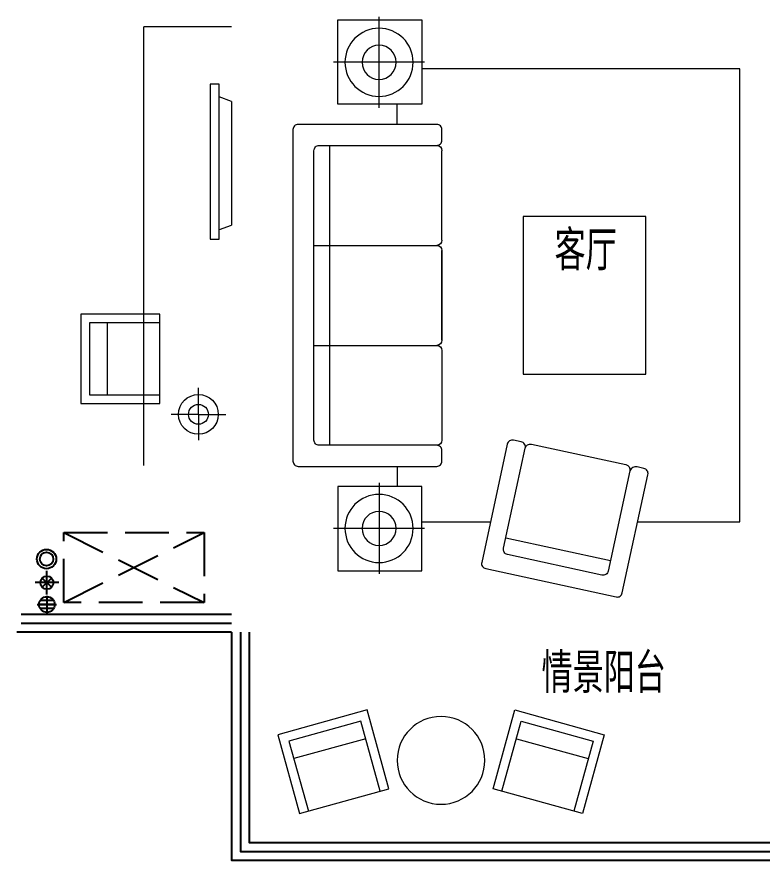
# Model space of a CAD drawing. Extents: x 72956 to 162056, y -6841 to 35159.
# Drawn here: x 121876 to 126127, y 6338 to 11147 of the extents above; entities that cross this region are included whole.
import ezdxf

# ---------------------------------------------------------------- set-up
doc = ezdxf.new("R2010")
doc.units = 0
doc.header["$LTSCALE"] = 1000
doc.header["$MEASUREMENT"] = 0
doc.linetypes.add('DASH', pattern=[0.35, 0.25, -0.1])
doc.layers.get('0').update_dxf_attribs({"linetype": 'CONTINUOUS'})
for name, color, linetype in [('-厨卫', 154, 'CONTINUOUS'), ('-文字', 7, 'CONTINUOUS'), ('-阳台栏杆', 152, 'CONTINUOUS'), ('A-AD-ARCH-AXIS', 1, 'CONTINUOUS'), ('A-AE-PIPE-ROOF', 10, 'CONTINUOUS'), ('A-AE-PIPE-SMAL', 51, 'CONTINUOUS'), ('A-WE-HOLE-TOLT', 14, 'CONTINUOUS'), ('AC', 33, 'CONTINUOUS'), ('fenshua', 233, 'CONTINUOUS'), ('改动', 1, 'CONTINUOUS')]:
    doc.layers.add(name, color=color, linetype=linetype)
doc.layers.add('-家具', color=44, linetype='CONTINUOUS', lineweight=9)
doc.styles.add('样式 1', font='SIMHEI.TTF', dxfattribs={"width": 0.65, "height": 500})

# ---------------------------------------------------------------- blocks, each defined once
blk = doc.blocks.new('fff')
at = {"layer": '-家具'}
for p, q in [((203662.4, 67186.5), (203152.6, 67045.6)), ((203786.7, 66736.7), (203662.4, 67186.5)), ((204380.6, 66736.7), (204504.9, 67186.5)), ((204504.9, 67186.5), (205014.7, 67045.6)), ((203626.2, 67122.7), (203216.4, 67009.5)), ((203736.7, 66722.9), (203626.2, 67122.7)), ((204430.6, 66722.9), (204541.1, 67122.7)), ((204541.1, 67122.7), (204950.9, 67009.5)), ((203152.6, 67045.6), (203276.9, 66595.8)), ((205014.7, 67045.6), (204890.4, 66595.8)), ((203216.4, 67009.5), (203326.9, 66609.6)), ((203653.8, 67022.8), (203244, 66909.5)), ((204513.5, 67022.8), (204923.3, 66909.5)), ((204950.9, 67009.5), (204840.4, 66609.6)), ((203276.9, 66595.8), (203786.7, 66736.7)), ((204890.4, 66595.8), (204380.6, 66736.7))]:
    blk.add_line(p, q, dxfattribs=at)
blk.add_circle((204083.7, 66899.1), 250.2, dxfattribs=at)
blk = doc.blocks.new('4565767887yhj')
at = {"layer": 'AC', "linetype": 'DASH'}
for p, q in [((280735.2, 132575), (279935.2, 132175)), ((280735.2, 132175), (279935.2, 132575))]:
    blk.add_line(p, q, dxfattribs=at)
blk.add_lwpolyline([(279935.2, 132575), (280735.2, 132575), (280735.2, 132175), (279935.2, 132175)], close=True, dxfattribs=at)
blk = doc.blocks.new('w-p-r')
for radius in [55, 38.5]:
    blk.add_circle((0, 0), radius)
blk = doc.blocks.new('kongtiao')
at = {"layer": 'A-AD-ARCH-AXIS'}
for p, q in [((113322.9, 10563.1), (113322.9, 10666.3)), ((113379, 10613.6), (113268.4, 10613.6)), ((113322.9, 10556.3), (113322.9, 10420.8)), ((113255.2, 10488.6), (113390.7, 10488.6))]:
    blk.add_line(p, q, dxfattribs=at)
at = {"layer": 'A-AE-PIPE-SMAL'}
for p, q in [((113285.4, 10488.6), (113360.4, 10488.6)), ((113349.5, 10515.1), (113296.4, 10462.1)), ((113296.4, 10515.1), (113349.5, 10462.1)), ((113322.9, 10526.1), (113322.9, 10451.1))]:
    blk.add_line(p, q, dxfattribs=at)
blk.add_circle((113322.9, 10488.6), 37.5, dxfattribs=at)
at = {"layer": 'A-WE-HOLE-TOLT'}
for p, q in [((113285.9, 10636.1), (113363.8, 10636.1)), ((113279.9, 10613.6), (113369.9, 10613.6)), ((113284, 10591.1), (113361.9, 10591.1))]:
    blk.add_line(p, q, dxfattribs=at)
blk.add_circle((113322.9, 10613.6), 45, dxfattribs=at)
at = {"layer": 'A-AE-PIPE-ROOF'}
blk.add_blockref('w-p-r', (113324.9, 10354), dxfattribs=at)
at = {"layer": '改动', "linetype": 'ByBlock'}
blk.add_blockref('4565767887yhj', (-167508.4, -121972.7), dxfattribs=at)
blk = doc.blocks.new('ddd')
at = {"layer": '-家具'}
for p, q in [((204893, 70838.6), (204413, 70838.6)), ((204413, 70838.6), (204413, 70358.6)), ((204657.3, 70337.9), (204657.3, 70856.3)), ((204893, 70358.6), (204893, 70838.6)), ((204398.1, 70597.1), (204916.5, 70597.1)), ((204413, 70358.6), (204893, 70358.6)), ((204998.6, 70123.1), (204328.6, 70123.1)), ((204938.6, 68413.1), (204938.6, 70123.1)), ((204298.6, 69583.1), (204298.6, 70093)), ((205028.6, 69553.1), (204328.6, 69553.1)), ((204298.6, 69013.1), (204298.6, 69523.1)), ((204298.6, 69523.1), (204298.6, 69013.1)), ((205028.6, 68983.1), (204328.6, 68983.1)), ((204298.6, 68953.1), (204298.6, 68443.1)), ((203787.3, 68420.4), (203249, 68303.4)), ((204657.3, 68198.2), (204657.3, 67679.8)), ((204413, 67697.5), (204413, 68177.5)), ((204413, 68177.5), (204893, 68177.5)), ((204893, 68177.5), (204893, 67697.5)), ((204398.1, 67939), (204916.5, 67939)), ((203337.7, 67754.7), (203934.6, 67884.4)), ((204893, 67697.5), (204413, 67697.5))]:
    blk.add_line(p, q, dxfattribs=at)
for points in [[(203181.8, 67976.6), (202598.5, 67976.6), (202598.5, 70559.5), (204413, 70559.5)], [(204554.8, 70243.1), (204554.8, 70358.6)], [(204554.8, 68293.1), (204554.8, 68177.5)], [(204413, 67976.6), (204021.7, 67976.6)]]:
    blk.add_lwpolyline(points, dxfattribs=at)
for points in [[(204298.6, 70153.1), (204298.6, 70213.1, -0.414214), (204328.6, 70243.1), (205118.6, 70243.1, -0.414214), (205148.6, 70213.1), (205148.6, 68323.1, -0.414214), (205118.6, 68293.1), (204328.6, 68293.1, -0.414214), (204298.6, 68323.1), (204298.6, 68383.1, -0.414214), (204328.6, 68413.1), (204998.6, 68413.1, 0.414214), (205028.6, 68443.1), (205028.6, 70093.1, 0.414214), (204998.6, 70123.1), (204328.6, 70123.1, -0.414214)], [(203845.9, 68433.1), (203889.9, 68442.6, -0.414214), (203925.6, 68419.7), (204071.9, 67745.4, -0.414214), (204048.9, 67709.7), (203305.4, 67548.3, -0.414214), (203269.7, 67571.3), (203123.4, 68245.6, -0.414214), (203146.4, 68281.3), (203185.4, 68289.7, -0.380424), (203226, 68267.7), (203350.4, 67696.1, 0.414214), (203386.1, 67673.1), (203924.4, 67790.1, 0.414214), (203947.3, 67825.8), (203822.9, 68397.4, -0.414214)]]:
    blk.add_lwpolyline(points, format="xyb", close=True, dxfattribs=at)
blk.add_lwpolyline([(203835, 69718.1), (203835, 68818.1), (203135, 68818.1), (203135, 69718.1)], close=True, dxfattribs=at)
for centre, radius in [((204657.3, 70597.1), 194.4), ((204657.3, 70597.1), 97.2), ((204657.3, 67939), 194.4), ((204657.3, 67939), 97.2)]:
    blk.add_circle(centre, radius, dxfattribs=at)
for centre, start, end in [((204328.6, 70093), 90, 180), ((204328.6, 69583.1), 180, 270), ((204328.6, 69583.1), 180, 270), ((204328.6, 69523.1), 90, 180), ((204328.6, 69013.1), 180, 270), ((204328.6, 69013.1), 180, 270), ((204328.6, 68953.1), 90, 180), ((204328.6, 68443.1), 180, 270), ((203793.6, 68391), 12.244, 102.244), ((203255.4, 68274.1), 102.244, 192.244)]:
    blk.add_arc(centre, 30, start, end, dxfattribs=at)
blk = doc.blocks.new('A-6家具6')
at = {"layer": '-家具'}
for p, q in [((122600.7, 64457.5, -0.5), (122600.7, 66959.9, -0.5)), ((123100.7, 66959.9, -0.5), (122600.7, 66959.9, -0.5)), ((122690.5, 65321.8, -0.5), (122240.5, 65321.8, -0.5)), ((122240.5, 65321.8, -0.5), (122240.5, 64811.8, -0.5)), ((122690.5, 64811.8, -0.5), (122690.5, 65321.8, -0.5)), ((122690.5, 65271.8, -0.5), (122290.5, 65271.8, -0.5)), ((122290.5, 65271.8, -0.5), (122290.5, 64861.8, -0.5)), ((122390.5, 65271.8, -0.5), (122390.5, 64861.8, -0.5)), ((122911.6, 64749.7, -0.5), (122911.6, 64900.7, -0.5)), ((122911.6, 64749.7, -0.5), (122911.6, 64890.2, -0.5)), ((122290.5, 64861.8, -0.5), (122690.5, 64861.8, -0.5)), ((122240.5, 64811.8, -0.5), (122690.5, 64811.8, -0.5)), ((122911.6, 64749.7, -0.5), (122755.1, 64749.7, -0.5)), ((122911.6, 64749.7, -0.5), (122755.1, 64749.7, -0.5)), ((122911.6, 64749.7, -0.5), (122911.6, 64601.6, -0.5)), ((122911.6, 64749.7, -0.5), (123068, 64749.7, -0.5)), ((122911.6, 64749.7, -0.5), (123068, 64749.7, -0.5)), ((122911.6, 64749.7, -0.5), (122911.6, 64601.6, -0.5))]:
    blk.add_line(p, q, dxfattribs=at)
at = {"layer": '-家具', "extrusion": (-0.0043, -0.000235387, 0.999991)}
for p, q in [((122977.9, 66633.1, -0.3), (122977.9, 65748.1, -0.3)), ((123029.9, 66633.1, 0), (122977.9, 66633.1, -0.3)), ((123029.9, 65748.1, 0), (123029.9, 66633.1, 0)), ((123100.7, 66534.4), (123029.7, 66560.1, -0.3)), ((123032.2, 65803.7, -0.3), (123100.7, 65829.4, 0)), ((122977.9, 65748.1, -0.3), (123029.9, 65748.1, 0))]:
    blk.add_line(p, q, dxfattribs=at)
at = {"layer": '-家具'}
blk.add_lwpolyline([(123100.7, 66534.4), (123100.7, 65829.4)], dxfattribs=at)
for radius in [113.4, 113.4, 56.7, 56.7]:
    blk.add_circle((122911.6, 64749.7, -0.5), radius, dxfattribs=at)
at = {"layer": '-家具', "extrusion": (0, 0, -1), "zscale": -1}
blk.add_blockref('ddd', (-328599.3, -3839.9), dxfattribs=at)

msp = doc.modelspace()

# ---------------------------------------------------------------- linework, layer by layer
at = {"layer": '-阳台栏杆'}
for points in [[(123100.749, 7738.456), (121900.749, 7738.456)], [(123100.749, 7688.456), (121900.749, 7688.456)], [(123100.749, 7638.456), (121875.749, 7638.456)], [(123100.749, 7638.456), (123100.749, 6338.456), (128400.748, 6338.456)], [(123150.749, 7638.456), (123150.749, 6388.456), (128400.748, 6388.456)], [(123200.749, 7638.456), (123200.749, 6438.456), (128500.748, 6438.456)]]:
    msp.add_lwpolyline(points, dxfattribs=at)

# ---------------------------------------------------------------- block references
at = {"layer": '-厨卫'}
msp.add_blockref('A-6家具6', (0, -55869.08), dxfattribs=at)
at = {"layer": '-家具', "extrusion": (0, 0, -1), "zscale": -1}
msp.add_blockref('fff', (-328379.113, -59991.714), dxfattribs=at)
at = {"layer": 'fenshua', "rotation": 180}
msp.add_blockref('kongtiao', (235370.154, 18409.392), dxfattribs=at)

# ---------------------------------------------------------------- texts
at = {"layer": '-文字', "char_height": 200, "width": 1860.46542, "attachment_point": 3, "style": '样式 1'}
for s, insert in [('{\\fSimHei|b0|i0|c134|p2;客厅}', (125297.672, 9923.109)), ('{\\fSimHei|b0|i0|c134|p2;情景阳台}', (125578.259, 7513.819))]:
    msp.add_mtext(s, dxfattribs=dict(at, insert=insert))

doc.saveas('drawing.dxf')
